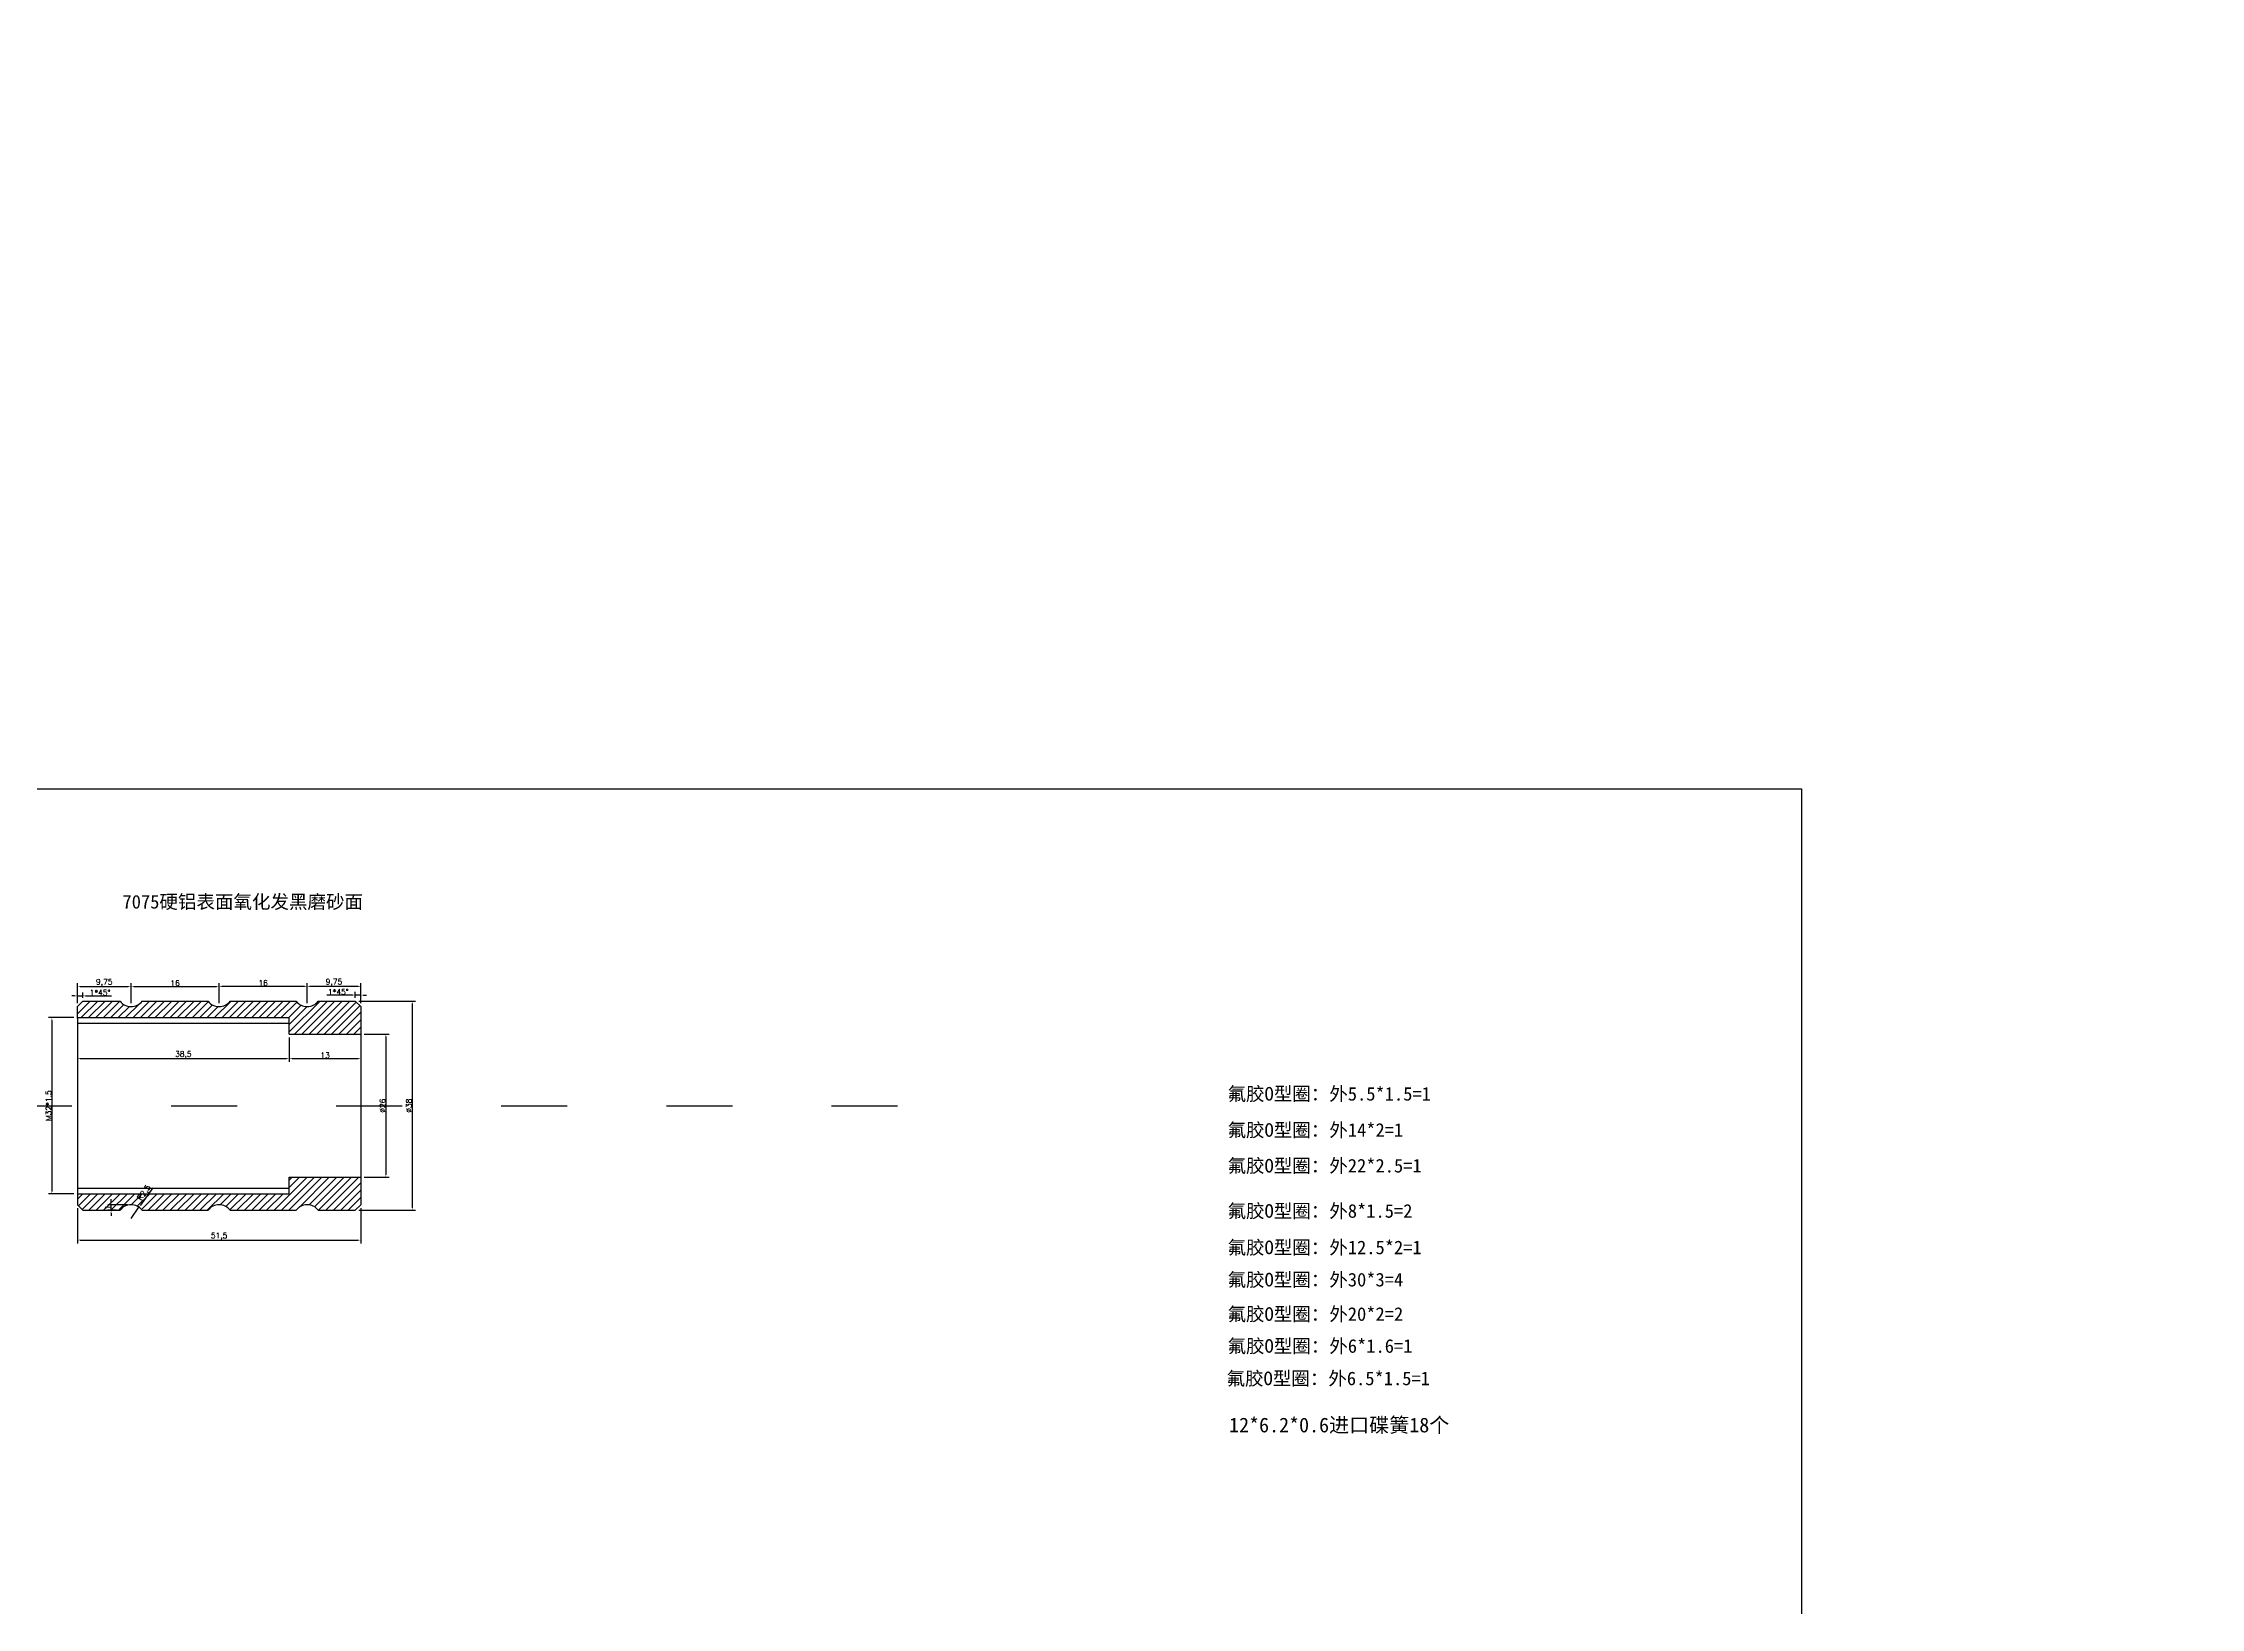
# Model space of a CAD drawing. Header units: millimetres. Extents: x 6817 to 10425, y -2870 to -164.
# Drawn here: x 9856.1 to 10248.2, y -1671.2 to -1386.9 of the extents above; entities that cross this region are included whole.
import ezdxf

# ---------------------------------------------------------------- set-up
doc = ezdxf.new("R2010")
doc.units = ezdxf.units.MM
doc.linetypes.add('ACAD_ISO03W100', pattern=[30, 12, -18])
doc.layers.add('图层2', color=108, linetype='Continuous')
doc.styles.get("Standard").update_dxf_attribs({"font": 'txt', "bigfont": 'gbcbig.shx'})
doc.dimstyles.new('ISO-25', dxfattribs={"dimtxt": 1, "dimasz": 0.5, "dimexe": 0.6, "dimexo": 0.625, "dimgap": 0.1, "dimtad": 1, "dimtxsty": 'Standard', "dimcen": 2.5, "dimadec": 0, "dimazin": 0, "dimtfac": 1, "dimtmove": 0, "dimatfit": 3, "dimfxl": 1, "dimarcsym": 0})

# ---------------------------------------------------------------- blocks, each defined once
blk = doc.blocks.new('*D363')
at = {"layer": 'Defpoints', "color": 0, "linetype": 'ByBlock', "transparency": 16777216}
for p in [(9872.12, -1558.29), (9862.37, -1561.96), (9872.12, -1561.96)]:
    blk.add_point(p, dxfattribs=at)
at = {"layer": '图层2', "color": 0, "linetype": 'ByBlock', "lineweight": -2, "transparency": 16777216}
for p, q in [((9862.37, -1561.33), (9862.37, -1557.69)), ((9862.87, -1558.29), (9871.62, -1558.29)), ((9872.12, -1561.33), (9872.12, -1557.69))]:
    blk.add_line(p, q, dxfattribs=at)
at = {"layer": '图层2', "color": 0, "linetype": 'ByBlock', "transparency": 16777216}
for points in [[(9862.87, -1558.21), (9862.87, -1558.37), (9862.37, -1558.29)], [(9871.62, -1558.21), (9871.62, -1558.37), (9872.12, -1558.29)]]:
    blk.add_solid(points, dxfattribs=at)
at = {"layer": '图层2', "color": 0, "linetype": 'ByBlock', "transparency": 16777216, "insert": (9867.24, -1557.61), "char_height": 1, "attachment_point": 5}
blk.add_mtext('9,75', dxfattribs=at)
blk = doc.blocks.new('*D364')
at = {"layer": 'Defpoints', "color": 0, "linetype": 'ByBlock', "transparency": 16777216}
for p in [(9888.12, -1558.29), (9872.12, -1561.96), (9888.12, -1561.96)]:
    blk.add_point(p, dxfattribs=at)
at = {"layer": '图层2', "color": 0, "linetype": 'ByBlock', "lineweight": -2, "transparency": 16777216}
for p, q in [((9872.12, -1561.33), (9872.12, -1557.69)), ((9872.62, -1558.29), (9887.62, -1558.29)), ((9888.12, -1561.33), (9888.12, -1557.69))]:
    blk.add_line(p, q, dxfattribs=at)
at = {"layer": '图层2', "color": 0, "linetype": 'ByBlock', "transparency": 16777216}
for points in [[(9872.62, -1558.21), (9872.62, -1558.37), (9872.12, -1558.29)], [(9887.62, -1558.21), (9887.62, -1558.37), (9888.12, -1558.29)]]:
    blk.add_solid(points, dxfattribs=at)
at = {"layer": '图层2', "color": 0, "linetype": 'ByBlock', "transparency": 16777216, "insert": (9880.12, -1557.69), "char_height": 1, "attachment_point": 5}
blk.add_mtext('16', dxfattribs=at)
blk = doc.blocks.new('*D365')
at = {"layer": 'Defpoints', "color": 0, "linetype": 'ByBlock', "transparency": 16777216}
for p in [(9904.12, -1558.27), (9888.12, -1561.96), (9904.12, -1561.96)]:
    blk.add_point(p, dxfattribs=at)
at = {"layer": '图层2', "color": 0, "linetype": 'ByBlock', "lineweight": -2, "transparency": 16777216}
for p, q in [((9888.12, -1561.33), (9888.12, -1557.67)), ((9888.62, -1558.27), (9903.62, -1558.27)), ((9904.12, -1561.33), (9904.12, -1557.67))]:
    blk.add_line(p, q, dxfattribs=at)
at = {"layer": '图层2', "color": 0, "linetype": 'ByBlock', "transparency": 16777216}
for points in [[(9888.62, -1558.19), (9888.62, -1558.36), (9888.12, -1558.27)], [(9903.62, -1558.19), (9903.62, -1558.36), (9904.12, -1558.27)]]:
    blk.add_solid(points, dxfattribs=at)
at = {"layer": '图层2', "color": 0, "linetype": 'ByBlock', "transparency": 16777216, "insert": (9896.12, -1557.67), "char_height": 1, "attachment_point": 5}
blk.add_mtext('16', dxfattribs=at)
blk = doc.blocks.new('*D366')
at = {"layer": 'Defpoints', "color": 0, "linetype": 'ByBlock', "transparency": 16777216}
for p in [(9913.87, -1558.27), (9904.12, -1561.96), (9913.87, -1561.96)]:
    blk.add_point(p, dxfattribs=at)
at = {"layer": '图层2', "color": 0, "linetype": 'ByBlock', "lineweight": -2, "transparency": 16777216}
for p, q in [((9904.12, -1561.33), (9904.12, -1557.67)), ((9904.62, -1558.27), (9913.37, -1558.27)), ((9913.87, -1561.33), (9913.87, -1557.67))]:
    blk.add_line(p, q, dxfattribs=at)
at = {"layer": '图层2', "color": 0, "linetype": 'ByBlock', "transparency": 16777216}
for points in [[(9904.62, -1558.19), (9904.62, -1558.36), (9904.12, -1558.27)], [(9913.37, -1558.19), (9913.37, -1558.36), (9913.87, -1558.27)]]:
    blk.add_solid(points, dxfattribs=at)
at = {"layer": '图层2', "color": 0, "linetype": 'ByBlock', "transparency": 16777216, "insert": (9908.99, -1557.59), "char_height": 1, "attachment_point": 5}
blk.add_mtext('9,75', dxfattribs=at)
blk = doc.blocks.new('*D367')
at = {"layer": 'Defpoints', "color": 0, "linetype": 'ByBlock', "transparency": 16777216}
for p in [(9863.37, -1560.01), (9862.37, -1561.96), (9863.37, -1560.96)]:
    blk.add_point(p, dxfattribs=at)
at = {"layer": '图层2', "color": 0, "linetype": 'ByBlock', "lineweight": -2, "transparency": 16777216}
for p, q in [((9861.87, -1560.01), (9861.37, -1560.01)), ((9862.37, -1561.33), (9862.37, -1559.41)), ((9862.37, -1560.01), (9863.37, -1560.01)), ((9863.37, -1560.33), (9863.37, -1559.41)), ((9863.87, -1560.01), (9868.57, -1560.01))]:
    blk.add_line(p, q, dxfattribs=at)
at = {"layer": '图层2', "color": 0, "linetype": 'ByBlock', "transparency": 16777216}
for points in [[(9861.87, -1559.93), (9861.87, -1560.09), (9862.37, -1560.01)], [(9863.87, -1559.93), (9863.87, -1560.09), (9863.37, -1560.01)]]:
    blk.add_solid(points, dxfattribs=at)
at = {"layer": '图层2', "color": 0, "linetype": 'ByBlock', "transparency": 16777216, "insert": (9866.47, -1559.41), "char_height": 1, "attachment_point": 5}
blk.add_mtext('1*45%%D', dxfattribs=at)
blk = doc.blocks.new('*D368')
at = {"layer": 'Defpoints', "color": 0, "linetype": 'ByBlock', "transparency": 16777216}
for p in [(9912.87, -1559.87), (9912.87, -1560.96), (9913.87, -1561.96)]:
    blk.add_point(p, dxfattribs=at)
at = {"layer": '图层2', "color": 0, "linetype": 'ByBlock', "lineweight": -2, "transparency": 16777216}
for p, q in [((9912.37, -1559.87), (9907.67, -1559.87)), ((9912.87, -1560.33), (9912.87, -1559.27)), ((9913.87, -1559.87), (9912.87, -1559.87)), ((9913.87, -1561.33), (9913.87, -1559.27)), ((9914.37, -1559.87), (9914.87, -1559.87))]:
    blk.add_line(p, q, dxfattribs=at)
at = {"layer": '图层2', "color": 0, "linetype": 'ByBlock', "transparency": 16777216}
for points in [[(9912.37, -1559.78), (9912.37, -1559.95), (9912.87, -1559.87)], [(9914.37, -1559.78), (9914.37, -1559.95), (9913.87, -1559.87)]]:
    blk.add_solid(points, dxfattribs=at)
at = {"layer": '图层2', "color": 0, "linetype": 'ByBlock', "transparency": 16777216, "insert": (9909.77, -1559.27), "char_height": 1, "attachment_point": 5}
blk.add_mtext('1*45%%D', dxfattribs=at)
blk = doc.blocks.new('*D369')
at = {"layer": 'Defpoints', "color": 0, "linetype": 'ByBlock', "transparency": 16777216}
for p in [(9913.87, -1566.96), (9913.87, -1592.96), (9918.42, -1592.96)]:
    blk.add_point(p, dxfattribs=at)
at = {"layer": '图层2', "color": 0, "linetype": 'ByBlock', "lineweight": -2, "transparency": 16777216}
for p, q in [((9914.49, -1566.96), (9919.02, -1566.96)), ((9918.42, -1567.46), (9918.42, -1592.46)), ((9914.49, -1592.96), (9919.02, -1592.96))]:
    blk.add_line(p, q, dxfattribs=at)
at = {"layer": '图层2', "color": 0, "linetype": 'ByBlock', "transparency": 16777216}
for points in [[(9918.34, -1567.46), (9918.5, -1567.46), (9918.42, -1566.96)], [(9918.34, -1592.46), (9918.5, -1592.46), (9918.42, -1592.96)]]:
    blk.add_solid(points, dxfattribs=at)
at = {"layer": '图层2', "color": 0, "linetype": 'ByBlock', "transparency": 16777216, "insert": (9917.82, -1579.96), "char_height": 1, "attachment_point": 5, "rotation": 90}
blk.add_mtext('%%C26', dxfattribs=at)
blk = doc.blocks.new('*D370')
at = {"layer": 'Defpoints', "color": 0, "linetype": 'ByBlock', "transparency": 16777216}
for p in [(9912.87, -1560.96), (9912.87, -1598.96), (9923.2, -1598.96)]:
    blk.add_point(p, dxfattribs=at)
at = {"layer": '图层2', "color": 0, "linetype": 'ByBlock', "lineweight": -2, "transparency": 16777216}
for p, q in [((9913.49, -1560.96), (9923.8, -1560.96)), ((9923.2, -1561.46), (9923.2, -1598.46)), ((9913.49, -1598.96), (9923.8, -1598.96))]:
    blk.add_line(p, q, dxfattribs=at)
at = {"layer": '图层2', "color": 0, "linetype": 'ByBlock', "transparency": 16777216}
for points in [[(9923.12, -1561.46), (9923.28, -1561.46), (9923.2, -1560.96)], [(9923.12, -1598.46), (9923.28, -1598.46), (9923.2, -1598.96)]]:
    blk.add_solid(points, dxfattribs=at)
at = {"layer": '图层2', "color": 0, "linetype": 'ByBlock', "transparency": 16777216, "insert": (9922.6, -1579.96), "char_height": 1, "attachment_point": 5, "rotation": 90}
blk.add_mtext('%%C38', dxfattribs=at)
blk = doc.blocks.new('*D371')
at = {"layer": 'Defpoints', "color": 0, "linetype": 'ByBlock', "transparency": 16777216}
for p in [(9862.37, -1563.96), (9857.73, -1595.96), (9862.37, -1595.96)]:
    blk.add_point(p, dxfattribs=at)
at = {"layer": '图层2', "color": 0, "linetype": 'ByBlock', "lineweight": -2, "transparency": 16777216}
for p, q in [((9861.74, -1563.96), (9857.13, -1563.96)), ((9857.73, -1564.46), (9857.73, -1595.46)), ((9861.74, -1595.96), (9857.13, -1595.96))]:
    blk.add_line(p, q, dxfattribs=at)
at = {"layer": '图层2', "color": 0, "linetype": 'ByBlock', "transparency": 16777216}
for points in [[(9857.65, -1564.46), (9857.82, -1564.46), (9857.73, -1563.96)], [(9857.65, -1595.46), (9857.82, -1595.46), (9857.73, -1595.96)]]:
    blk.add_solid(points, dxfattribs=at)
at = {"layer": '图层2', "color": 0, "linetype": 'ByBlock', "transparency": 16777216, "insert": (9857.13, -1579.96), "char_height": 1, "attachment_point": 5, "rotation": 90}
blk.add_mtext('M32*1.5', dxfattribs=at)
blk = doc.blocks.new('*D372')
at = {"layer": 'Defpoints', "color": 0, "linetype": 'ByBlock', "transparency": 16777216}
for p in [(9862.37, -1564.96), (9900.87, -1566.96), (9900.87, -1571.41)]:
    blk.add_point(p, dxfattribs=at)
at = {"layer": '图层2', "color": 0, "linetype": 'ByBlock', "lineweight": -2, "transparency": 16777216}
for p, q in [((9862.37, -1565.58), (9862.37, -1572.01)), ((9900.87, -1567.58), (9900.87, -1572.01)), ((9862.87, -1571.41), (9900.37, -1571.41))]:
    blk.add_line(p, q, dxfattribs=at)
at = {"layer": '图层2', "color": 0, "linetype": 'ByBlock', "transparency": 16777216}
for points in [[(9862.87, -1571.32), (9862.87, -1571.49), (9862.37, -1571.41)], [(9900.37, -1571.32), (9900.37, -1571.49), (9900.87, -1571.41)]]:
    blk.add_solid(points, dxfattribs=at)
at = {"layer": '图层2', "color": 0, "linetype": 'ByBlock', "transparency": 16777216, "insert": (9881.62, -1570.72), "char_height": 1, "attachment_point": 5}
blk.add_mtext('38,5', dxfattribs=at)
blk = doc.blocks.new('*D280')
at = {"layer": 'Defpoints', "color": 0, "linetype": 'ByBlock', "transparency": 16777216}
for p in [(9900.87, -1566.96), (9913.87, -1566.96), (9913.87, -1571.41)]:
    blk.add_point(p, dxfattribs=at)
at = {"layer": '图层2', "color": 0, "linetype": 'ByBlock', "lineweight": -2, "transparency": 16777216}
for p, q in [((9900.87, -1567.58), (9900.87, -1572.01)), ((9913.87, -1567.58), (9913.87, -1572.01)), ((9901.37, -1571.41), (9913.37, -1571.41))]:
    blk.add_line(p, q, dxfattribs=at)
at = {"layer": '图层2', "color": 0, "linetype": 'ByBlock', "transparency": 16777216}
for points in [[(9901.37, -1571.32), (9901.37, -1571.49), (9900.87, -1571.41)], [(9913.37, -1571.32), (9913.37, -1571.49), (9913.87, -1571.41)]]:
    blk.add_solid(points, dxfattribs=at)
at = {"layer": '图层2', "color": 0, "linetype": 'ByBlock', "transparency": 16777216, "insert": (9907.37, -1570.81), "char_height": 1, "attachment_point": 5}
blk.add_mtext('13', dxfattribs=at)
blk = doc.blocks.new('*D373')
at = {"layer": 'Defpoints', "color": 0, "linetype": 'ByBlock', "transparency": 16777216}
for p in [(9873.56, -1598.42), (9872.12, -1600.46)]:
    blk.add_point(p, dxfattribs=at)
at = {"layer": '图层2', "color": 0, "linetype": 'ByBlock', "lineweight": -2, "transparency": 16777216}
for p, q in [((9876.09, -1594.86), (9873.85, -1598.01)), ((9872.12, -1600.46), (9873.56, -1598.42))]:
    blk.add_line(p, q, dxfattribs=at)
at = {"layer": '图层2', "color": 0, "linetype": 'ByBlock', "transparency": 16777216}
blk.add_solid([(9873.78, -1597.96), (9873.92, -1598.06), (9873.56, -1598.42)], dxfattribs=at)
at = {"layer": '图层2', "color": 0, "linetype": 'ByBlock', "transparency": 16777216, "insert": (9874.56, -1595.83), "char_height": 1, "attachment_point": 5, "rotation": 54.6494}
blk.add_mtext('R2,5', dxfattribs=at)
blk = doc.blocks.new('*D374')
at = {"layer": 'Defpoints', "color": 0, "linetype": 'ByBlock', "transparency": 16777216}
for p in [(9868.49, -1597.96), (9870.12, -1598.96), (9872.12, -1597.96)]:
    blk.add_point(p, dxfattribs=at)
at = {"layer": '图层2', "color": 0, "linetype": 'ByBlock', "lineweight": -2, "transparency": 16777216}
for p, q in [((9871.49, -1597.96), (9867.89, -1597.96)), ((9869.49, -1598.96), (9867.89, -1598.96)), ((9868.49, -1597.46), (9868.49, -1596.96)), ((9868.49, -1598.96), (9868.49, -1597.96)), ((9868.49, -1599.46), (9868.49, -1599.96))]:
    blk.add_line(p, q, dxfattribs=at)
at = {"layer": '图层2', "color": 0, "linetype": 'ByBlock', "transparency": 16777216}
for points in [[(9868.41, -1597.46), (9868.57, -1597.46), (9868.49, -1597.96)], [(9868.41, -1599.46), (9868.57, -1599.46), (9868.49, -1598.96)]]:
    blk.add_solid(points, dxfattribs=at)
at = {"layer": '图层2', "color": 0, "linetype": 'ByBlock', "transparency": 16777216, "insert": (9867.89, -1598.46), "char_height": 1, "attachment_point": 5, "rotation": 90}
blk.add_mtext('1', dxfattribs=at)
blk = doc.blocks.new('*D531')
at = {"layer": 'Defpoints', "color": 0, "linetype": 'ByBlock', "transparency": 16777216}
for p in [(9862.37, -1597.96), (9913.87, -1597.96), (9913.87, -1604.38)]:
    blk.add_point(p, dxfattribs=at)
at = {"layer": '图层2', "color": 0, "linetype": 'ByBlock', "lineweight": -2, "transparency": 16777216}
for p, q in [((9862.37, -1598.58), (9862.37, -1604.98)), ((9913.87, -1598.58), (9913.87, -1604.98)), ((9862.87, -1604.38), (9913.37, -1604.38))]:
    blk.add_line(p, q, dxfattribs=at)
at = {"layer": '图层2', "color": 0, "linetype": 'ByBlock', "transparency": 16777216}
for points in [[(9862.87, -1604.3), (9862.87, -1604.46), (9862.37, -1604.38)], [(9913.37, -1604.3), (9913.37, -1604.46), (9913.87, -1604.38)]]:
    blk.add_solid(points, dxfattribs=at)
at = {"layer": '图层2', "color": 0, "linetype": 'ByBlock', "transparency": 16777216, "insert": (9888.12, -1603.7), "char_height": 1, "attachment_point": 5}
blk.add_mtext('51,5', dxfattribs=at)
blk = doc.blocks.new('*D2126')
at = {"layer": 'Defpoints', "color": 0, "linetype": 'ByBlock'}
for p in [(10223.66, -339.2), (10223.66, -344.88), (10247.6, -344.88)]:
    blk.add_point(p, dxfattribs=at)
at = {"layer": 'Defpoints', "color": 0, "linetype": 'ByBlock', "transparency": 16777216}
for p in [(8490.81, -2490.52), (8490.81, -2500.59), (8495.81, -2500.59)]:
    blk.add_point(p, dxfattribs=at)
at = {"layer": '图层2', "color": 0, "linetype": 'ByBlock', "lineweight": -2}
for p, q in [((10224.28, -339.2), (10248.2, -339.2)), ((10247.6, -339.7), (10247.6, -344.38)), ((10224.28, -344.88), (10248.2, -344.88))]:
    blk.add_line(p, q, dxfattribs=at)
at = {"layer": '图层2', "color": 0, "linetype": 'ByBlock', "lineweight": -2, "transparency": 16777216}
for p, q in [((8490.81, -2499.97), (8490.81, -2489.92)), ((8495.31, -2490.52), (8491.31, -2490.52)), ((8495.81, -2499.97), (8495.81, -2489.92))]:
    blk.add_line(p, q, dxfattribs=at)
at = {"layer": '图层2', "color": 0, "linetype": 'ByBlock'}
for points in [[(10247.52, -339.7), (10247.69, -339.7), (10247.6, -339.2)], [(10247.52, -344.38), (10247.69, -344.38), (10247.6, -344.88)]]:
    blk.add_solid(points, dxfattribs=at)
at = {"layer": '图层2', "color": 0, "linetype": 'ByBlock', "transparency": 16777216}
for points in [[(8491.31, -2490.44), (8491.31, -2490.6), (8490.81, -2490.52)], [(8495.31, -2490.44), (8495.31, -2490.6), (8495.81, -2490.52)]]:
    blk.add_solid(points, dxfattribs=at)
at = {"layer": '图层2', "color": 0, "linetype": 'ByBlock', "insert": (10246.92, -342.04), "char_height": 1, "attachment_point": 5, "rotation": 90}
blk.add_mtext('5,67', dxfattribs=at)
at = {"layer": '图层2', "color": 0, "linetype": 'ByBlock', "transparency": 16777216, "insert": (8493.31, -2489.17), "char_height": 2.5, "attachment_point": 5}
blk.add_mtext('5', dxfattribs=at)
blk = doc.blocks.new('*D2131')
at = {"layer": 'Defpoints', "color": 0, "linetype": 'ByBlock'}
for p in [(10232.06, -998.37), (10223.18, -1004.37), (10232.05, -1004.37), (8546.57, -2519.73), (8541.76, -2524.11), (8546.57, -2524.11)]:
    blk.add_point(p, dxfattribs=at)
at = {"layer": '图层2', "color": 0, "linetype": 'ByBlock', "lineweight": -2}
for p, q in [((10231.43, -998.37), (10222.58, -998.37)), ((10223.18, -998.87), (10223.18, -1003.87)), ((10231.42, -1004.37), (10222.58, -1004.37)), ((8545.95, -2519.73), (8541.16, -2519.73)), ((8541.76, -2520.23), (8541.76, -2523.61)), ((8545.95, -2524.11), (8541.16, -2524.11))]:
    blk.add_line(p, q, dxfattribs=at)
at = {"layer": '图层2', "color": 0, "linetype": 'ByBlock'}
for points in [[(10223.1, -998.87), (10223.27, -998.87), (10223.18, -998.37)], [(10223.1, -1003.87), (10223.27, -1003.87), (10223.18, -1004.37)], [(8541.68, -2520.23), (8541.85, -2520.23), (8541.76, -2519.73)], [(8541.68, -2523.61), (8541.85, -2523.61), (8541.76, -2524.11)]]:
    blk.add_solid(points, dxfattribs=at)
at = {"layer": '图层2', "color": 0, "linetype": 'ByBlock', "char_height": 1, "attachment_point": 5, "rotation": 90}
for s, insert in [('6', (10222.58, -1001.37)), ('4,38', (8541.08, -2521.92))]:
    blk.add_mtext(s, dxfattribs=dict(at, insert=insert))
blk = doc.blocks.new('*D2135')
at = {"layer": 'Defpoints', "color": 0, "linetype": 'ByBlock'}
for p in [(10217.81, -308.87), (10215.31, -322.35), (10217.81, -322.35), (8520.7, -2501.9), (8521.32, -2502.94), (8521.92, -2501.88), (8534.07, -2513.08), (8534.07, -2513.08)]:
    blk.add_point(p, dxfattribs=at)
at = {"layer": '图层2', "color": 0, "linetype": 'ByBlock', "lineweight": -2}
for p, q in [((10215.31, -321.73), (10215.31, -308.27)), ((10215.81, -308.87), (10217.31, -308.87)), ((10217.81, -321.73), (10217.81, -308.27)), ((8521.46, -2501.45), (8520.82, -2500.86)), ((8521.6, -2500.9), (8522.67, -2499.8)), ((8520.84, -2502.55), (8519.96, -2501.85))]:
    blk.add_line(p, q, dxfattribs=at)
for start, end in [(135.6492, 137.293), (138.9369, 139.8318)]:
    blk.add_arc((8534.07, -2513.08), 17.43, start, end, dxfattribs=at)
at = {"layer": '图层2', "color": 0, "linetype": 'ByBlock'}
for points in [[(10215.81, -308.79), (10215.81, -308.96), (10215.31, -308.87)], [(10217.31, -308.79), (10217.31, -308.96), (10217.81, -308.87)], [(8520.86, -2501.58), (8520.99, -2501.69), (8521.26, -2501.26)], [(8520.81, -2501.89), (8520.68, -2501.79), (8520.43, -2502.23)]]:
    blk.add_solid(points, dxfattribs=at)
at = {"layer": '图层2', "color": 0, "linetype": 'ByBlock', "insert": (10216.56, -308.19), "char_height": 1, "attachment_point": 5}
blk.add_mtext('2,5', dxfattribs=at)
at = {"layer": '图层2', "color": 0, "linetype": 'ByBlock', "insert": (8521.71, -2499.93), "char_height": 1, "attachment_point": 5, "rotation": 45.6492}
blk.add_mtext('4°', dxfattribs=at)
blk = doc.blocks.new('*D2136')
at = {"layer": 'Defpoints', "color": 0, "linetype": 'ByBlock'}
for p in [(10215.31, -305.16), (10187.99, -322.35), (10215.31, -322.35), (8518.44, -2501.94), (8518.95, -2504.56), (8521.32, -2502.94), (8534.07, -2513.08), (8534.07, -2513.08)]:
    blk.add_point(p, dxfattribs=at)
at = {"layer": '图层2', "color": 0, "linetype": 'ByBlock', "lineweight": -2}
for p, q in [((10187.99, -321.73), (10187.99, -304.56)), ((10188.49, -305.16), (10214.81, -305.16)), ((10215.31, -321.73), (10215.31, -304.56)), ((8520.84, -2502.55), (8518.59, -2500.76)), ((8518.41, -2504.25), (8516.83, -2503.36))]:
    blk.add_line(p, q, dxfattribs=at)
blk.add_arc((8534.07, -2513.08), 19.19, 142.9688, 149.0795, dxfattribs=at)
at = {"layer": '图层2', "color": 0, "linetype": 'ByBlock'}
for points in [[(10188.49, -305.08), (10188.49, -305.24), (10187.99, -305.16)], [(10214.81, -305.08), (10214.81, -305.24), (10215.31, -305.16)], [(8518.68, -2501.48), (8518.81, -2501.58), (8519.06, -2501.13)], [(8517.68, -2503.27), (8517.53, -2503.18), (8517.35, -2503.66)]]:
    blk.add_solid(points, dxfattribs=at)
at = {"layer": '图层2', "color": 0, "linetype": 'ByBlock', "insert": (10201.65, -304.48), "char_height": 1, "attachment_point": 5}
blk.add_mtext('27,32', dxfattribs=at)
at = {"layer": '图层2', "color": 0, "linetype": 'ByBlock', "insert": (8517.66, -2502.03), "char_height": 1, "attachment_point": 5, "rotation": 56.0242}
blk.add_mtext('9°', dxfattribs=at)
blk = doc.blocks.new('*D2138')
at = {"layer": 'Defpoints', "color": 0, "linetype": 'ByBlock'}
for p in [(10222.99, -1057.99), (10220.99, -1061.58), (10222.99, -1061.58), (8548.61, -2494.31), (8561.47, -2494.31), (8561.47, -2496.24)]:
    blk.add_point(p, dxfattribs=at)
at = {"layer": '图层2', "color": 0, "linetype": 'ByBlock', "lineweight": -2}
for p, q in [((10220.99, -1060.96), (10220.99, -1057.39)), ((10221.49, -1057.99), (10222.49, -1057.99)), ((10222.99, -1060.96), (10222.99, -1057.39)), ((8548.61, -2494.94), (8548.61, -2496.84)), ((8549.11, -2496.24), (8560.97, -2496.24)), ((8561.47, -2494.94), (8561.47, -2496.84))]:
    blk.add_line(p, q, dxfattribs=at)
at = {"layer": '图层2', "color": 0, "linetype": 'ByBlock'}
for points in [[(10221.49, -1057.9), (10221.49, -1058.07), (10220.99, -1057.99)], [(10222.49, -1057.9), (10222.49, -1058.07), (10222.99, -1057.99)], [(8549.11, -2496.15), (8549.11, -2496.32), (8548.61, -2496.24)], [(8560.97, -2496.15), (8560.97, -2496.32), (8561.47, -2496.24)]]:
    blk.add_solid(points, dxfattribs=at)
at = {"layer": '图层2', "color": 0, "linetype": 'ByBlock', "char_height": 1, "attachment_point": 5}
for s, insert in [('2', (10221.99, -1057.39)), ('12,86', (8555.04, -2495.55))]:
    blk.add_mtext(s, dxfattribs=dict(at, insert=insert))

msp = doc.modelspace()

# ---------------------------------------------------------------- hatches: boundary and pattern name
at = {"layer": '图层2', "linetype": 'ByBlock'}
h = msp.add_hatch(dxfattribs=at)
h.set_pattern_fill('ANSI31', color=4, scale=0.3)
h.set_pattern_definition([(45, (8381.1847, 1267.3921), (-0.6735192, 0.6735192), [])])
h.paths.add_polyline_path([(9906.117, -1598.957), (9912.867, -1598.957), (9913.867, -1597.957), (9913.867, -1592.957), (9900.871, -1592.957), (9900.871, -1595.957), (9862.367, -1595.957), (9862.367, -1597.957), (9863.367, -1598.957), (9870.117, -1598.957, -0.5), (9874.117, -1598.957), (9886.117, -1598.957, -0.5), (9890.117, -1598.957), (9902.117, -1598.957, -0.5)])
h.paths.add_polyline_path([(9902.117, -1560.957), (9890.117, -1560.957, -0.5), (9886.117, -1560.957), (9874.117, -1560.957, -0.5), (9870.117, -1560.957), (9863.367, -1560.957), (9862.367, -1561.957), (9862.367, -1563.957), (9900.871, -1563.957), (9900.871, -1566.957), (9913.867, -1566.957), (9913.867, -1561.957), (9912.867, -1560.957), (9906.117, -1560.957, -0.5)])

# ---------------------------------------------------------------- linework, layer by layer
at = {"color": 1, "linetype": 'ACAD_ISO03W100'}
msp.add_line((9639.385, -1579.957), (10016.503, -1579.957), dxfattribs=at)
at = {"layer": '图层2', "color": 2, "linetype": 'ByBlock'}
for p, q in [((9494.427, -1522.385), (10175.615, -1522.385)), ((10175.615, -1522.385), (10175.615, -1694.006))]:
    msp.add_line(p, q, dxfattribs=at)
at = {"layer": '图层2', "color": 6, "linetype": 'ByBlock'}
for p, q in [((9862.367, -1561.957), (9863.367, -1560.957)), ((9862.367, -1564.107), (9862.367, -1561.957)), ((9862.367, -1563.957), (9900.871, -1563.957)), ((9862.367, -1564.107), (9862.367, -1595.807)), ((9863.367, -1560.957), (9870.117, -1560.957)), ((9874.117, -1560.957), (9886.117, -1560.957)), ((9890.117, -1560.957), (9902.117, -1560.957)), ((9900.871, -1566.957), (9900.871, -1563.957)), ((9906.117, -1560.957), (9912.867, -1560.957)), ((9912.867, -1560.957), (9913.867, -1561.957)), ((9913.867, -1561.957), (9913.867, -1566.957)), ((9900.871, -1566.957), (9913.867, -1566.957)), ((9913.867, -1566.957), (9913.867, -1592.957)), ((9900.871, -1592.957), (9913.867, -1592.957)), ((9900.871, -1595.957), (9900.871, -1592.957)), ((9913.867, -1592.957), (9913.867, -1597.957)), ((9862.367, -1595.807), (9862.367, -1597.957)), ((9862.367, -1595.957), (9900.871, -1595.957)), ((9862.367, -1597.957), (9863.367, -1598.957)), ((9863.367, -1598.957), (9870.117, -1598.957)), ((9874.117, -1598.957), (9886.117, -1598.957)), ((9890.117, -1598.957), (9902.117, -1598.957)), ((9906.117, -1598.957), (9912.867, -1598.957)), ((9912.867, -1598.957), (9913.867, -1597.957))]:
    msp.add_line(p, q, dxfattribs=at)
at = {"layer": '图层2', "color": 4, "linetype": 'ByBlock'}
for p, q in [((9862.367, -1564.957), (9900.871, -1564.957)), ((9862.367, -1594.957), (9900.871, -1594.957))]:
    msp.add_line(p, q, dxfattribs=at)
at = {"layer": '图层2', "color": 6, "linetype": 'ByBlock'}
for centre, start, end in [((9872.117, -1559.457), 216.8699, 323.1301), ((9888.117, -1559.457), 216.8699, 323.1301), ((9904.117, -1559.457), 216.8699, 323.1301), ((9872.117, -1600.457), 36.8699, 143.1301), ((9888.117, -1600.457), 36.8699, 143.1301), ((9904.117, -1600.457), 36.8699, 143.1301)]:
    msp.add_arc(centre, 2.5, start, end, dxfattribs=at)

# ---------------------------------------------------------------- texts
at = {"color": 2, "attachment_point": 1}
for s, insert, char_height, width in [('{\\fSimSun|b0|i0|c134|p2;7075硬铝表面氧化发黑磨砂面}', (9870.561, -1541.67), 2.46562, 52.42824), ('{\\fSimSun|b0|i0|c134|p2;氟胶O型圈：外5.5*1.5=1}', (10071.349, -1576.562), 2.46562, 38.16509), ('{\\fSimSun|b0|i0|c134|p2;氟胶O型圈：外14*2=1}', (10071.349, -1583.143), 2.46562, 38.16509), ('{\\fSimSun|b0|i0|c134|p2;氟胶O型圈：外22*2.5=1}', (10071.349, -1589.626), 2.46562, 38.16509), ('{\\fSimSun|b0|i0|c134|p2;氟胶O型圈：外8*1.5=2}', (10071.349, -1597.85), 2.46562, 38.16509), ('{\\fSimSun|b0|i0|c134|p2;氟胶O型圈：外12.5*2=1}', (10071.349, -1604.476), 2.46562, 38.16509), ('{\\fSimSun|b0|i0|c134|p2;氟胶O型圈：外30*3=4}', (10071.349, -1610.335), 2.46562, 38.16509), ('{\\fSimSun|b0|i0|c134|p2;氟胶O型圈：外20*2=2}', (10071.349, -1616.582), 2.46562, 38.16509), ('{\\fSimSun|b0|i0|c134|p2;氟胶O型圈：外6*1.6=1}', (10071.349, -1622.386), 2.46562, 38.16509), ('{\\fSimSun|b0|i0|c134|p2;氟胶O型圈：外6.5*1.5=1}', (10071.173, -1628.277), 2.46562, 38.16509), ('{\\fSimSun|b0|i0|c134|p2;12*6.2*0.6进口碟簧18个}', (10071.63, -1636.64), 2.67108, 45.6383)]:
    msp.add_mtext(s, dxfattribs=dict(at, insert=insert, char_height=char_height, width=width))

# ---------------------------------------------------------------- dimensions: what is measured, and where the dimension line sits
at = {"layer": '图层2', "color": 2, "linetype": 'ByBlock'}
for base, p1, p2, picture, middle in [((10215.309, -305.16), (10187.985, -322.353), (10215.309, -322.353), '*D2136', (10201.647, -304.476)), ((10217.809, -308.872), (10215.309, -322.353), (10217.809, -322.353), '*D2135', (10216.559, -308.188)), ((10222.988, -1057.987), (10220.988, -1061.58), (10222.988, -1061.58), '*D2138', (10221.988, -1057.387))]:
    dim = msp.add_linear_dim(base=base, p1=p1, p2=p2, dimstyle='ISO-25', dxfattribs=at)
    dim.commit()
    dim.dimension.update_dxf_attribs({"geometry": picture, "text_midpoint": middle})
for base, p1, p2, picture, middle in [((10247.6033, -344.8767), (10223.6566, -339.202), (10223.6566, -344.8767), '*D2126', (10246.9199, -342.0394)), ((10223.184, -1004.368), (10232.058, -998.369), (10232.048, -1004.368), '*D2131', (10222.584, -1001.368))]:
    dim = msp.add_linear_dim(base=base, p1=p1, p2=p2, angle=90, dimstyle='ISO-25', dxfattribs=at)
    dim.commit()
    dim.dimension.update_dxf_attribs({"geometry": picture, "text_midpoint": middle})
at = {"layer": '图层2', "color": 3, "linetype": 'ByBlock'}
for base, p1, p2, picture, middle in [((9863.367, -1560.009), (9862.367, -1561.957), (9863.367, -1560.957), '*D367', (9866.467, -1559.409)), ((9912.867, -1559.867), (9913.867, -1561.957), (9912.867, -1560.957), '*D368', (9909.767, -1559.267))]:
    dim = msp.add_linear_dim(base=base, p1=p1, p2=p2, text='<>*45%%D', dimstyle='ISO-25', dxfattribs=at)
    dim.commit()
    dim.dimension.update_dxf_attribs({"geometry": picture, "text_midpoint": middle})
for base, p1, p2, picture, middle in [((9872.117, -1558.291), (9862.367, -1561.957), (9872.117, -1561.957), '*D363', (9867.242, -1557.608)), ((9888.117, -1558.291), (9872.117, -1561.957), (9888.117, -1561.957), '*D364', (9880.117, -1557.691)), ((9904.117, -1558.275), (9888.117, -1561.957), (9904.117, -1561.957), '*D365', (9896.117, -1557.675)), ((9913.867, -1558.275), (9904.117, -1561.957), (9913.867, -1561.957), '*D366', (9908.992, -1557.592)), ((9900.871, -1571.406), (9862.367, -1564.957), (9900.871, -1566.957), '*D372', (9881.619, -1570.722)), ((9913.867, -1571.406), (9900.871, -1566.957), (9913.867, -1566.957), '*D280', (9907.369, -1570.806)), ((9913.867, -1604.38), (9862.367, -1597.957), (9913.867, -1597.957), '*D531', (9888.117, -1603.697))]:
    dim = msp.add_linear_dim(base=base, p1=p1, p2=p2, dimstyle='ISO-25', dxfattribs=at)
    dim.commit()
    dim.dimension.update_dxf_attribs({"geometry": picture, "text_midpoint": middle})
for base, p1, p2, text, picture, middle in [((9857.734, -1595.957), (9862.367, -1563.957), (9862.367, -1595.957), 'M<>*1.5', '*D371', (9857.134, -1579.957)), ((9923.198, -1598.957), (9912.867, -1560.957), (9912.867, -1598.957), '%%C38', '*D370', (9922.598, -1579.957)), ((9918.418, -1592.957), (9913.867, -1566.957), (9913.867, -1592.957), '%%C26', '*D369', (9917.818, -1579.957))]:
    dim = msp.add_linear_dim(base=base, p1=p1, p2=p2, angle=90, text=text, dimstyle='ISO-25', dxfattribs=at)
    dim.commit()
    dim.dimension.update_dxf_attribs({"geometry": picture, "text_midpoint": middle})
dim = msp.add_radius_dim(center=(9872.117, -1600.457), mpoint=(9873.563, -1598.418), dimstyle='ISO-25', dxfattribs=at)
dim.commit()
dim.dimension.update_dxf_attribs({"geometry": '*D373', "text_midpoint": (9874.558, -1595.834)})
dim = msp.add_linear_dim(base=(9868.492, -1597.957), p1=(9870.117, -1598.957), p2=(9872.117, -1597.957), angle=90, dimstyle='ISO-25', dxfattribs=at)
dim.commit()
dim.dimension.update_dxf_attribs({"geometry": '*D374', "text_midpoint": (9867.892, -1598.457)})

doc.saveas('drawing.dxf')
